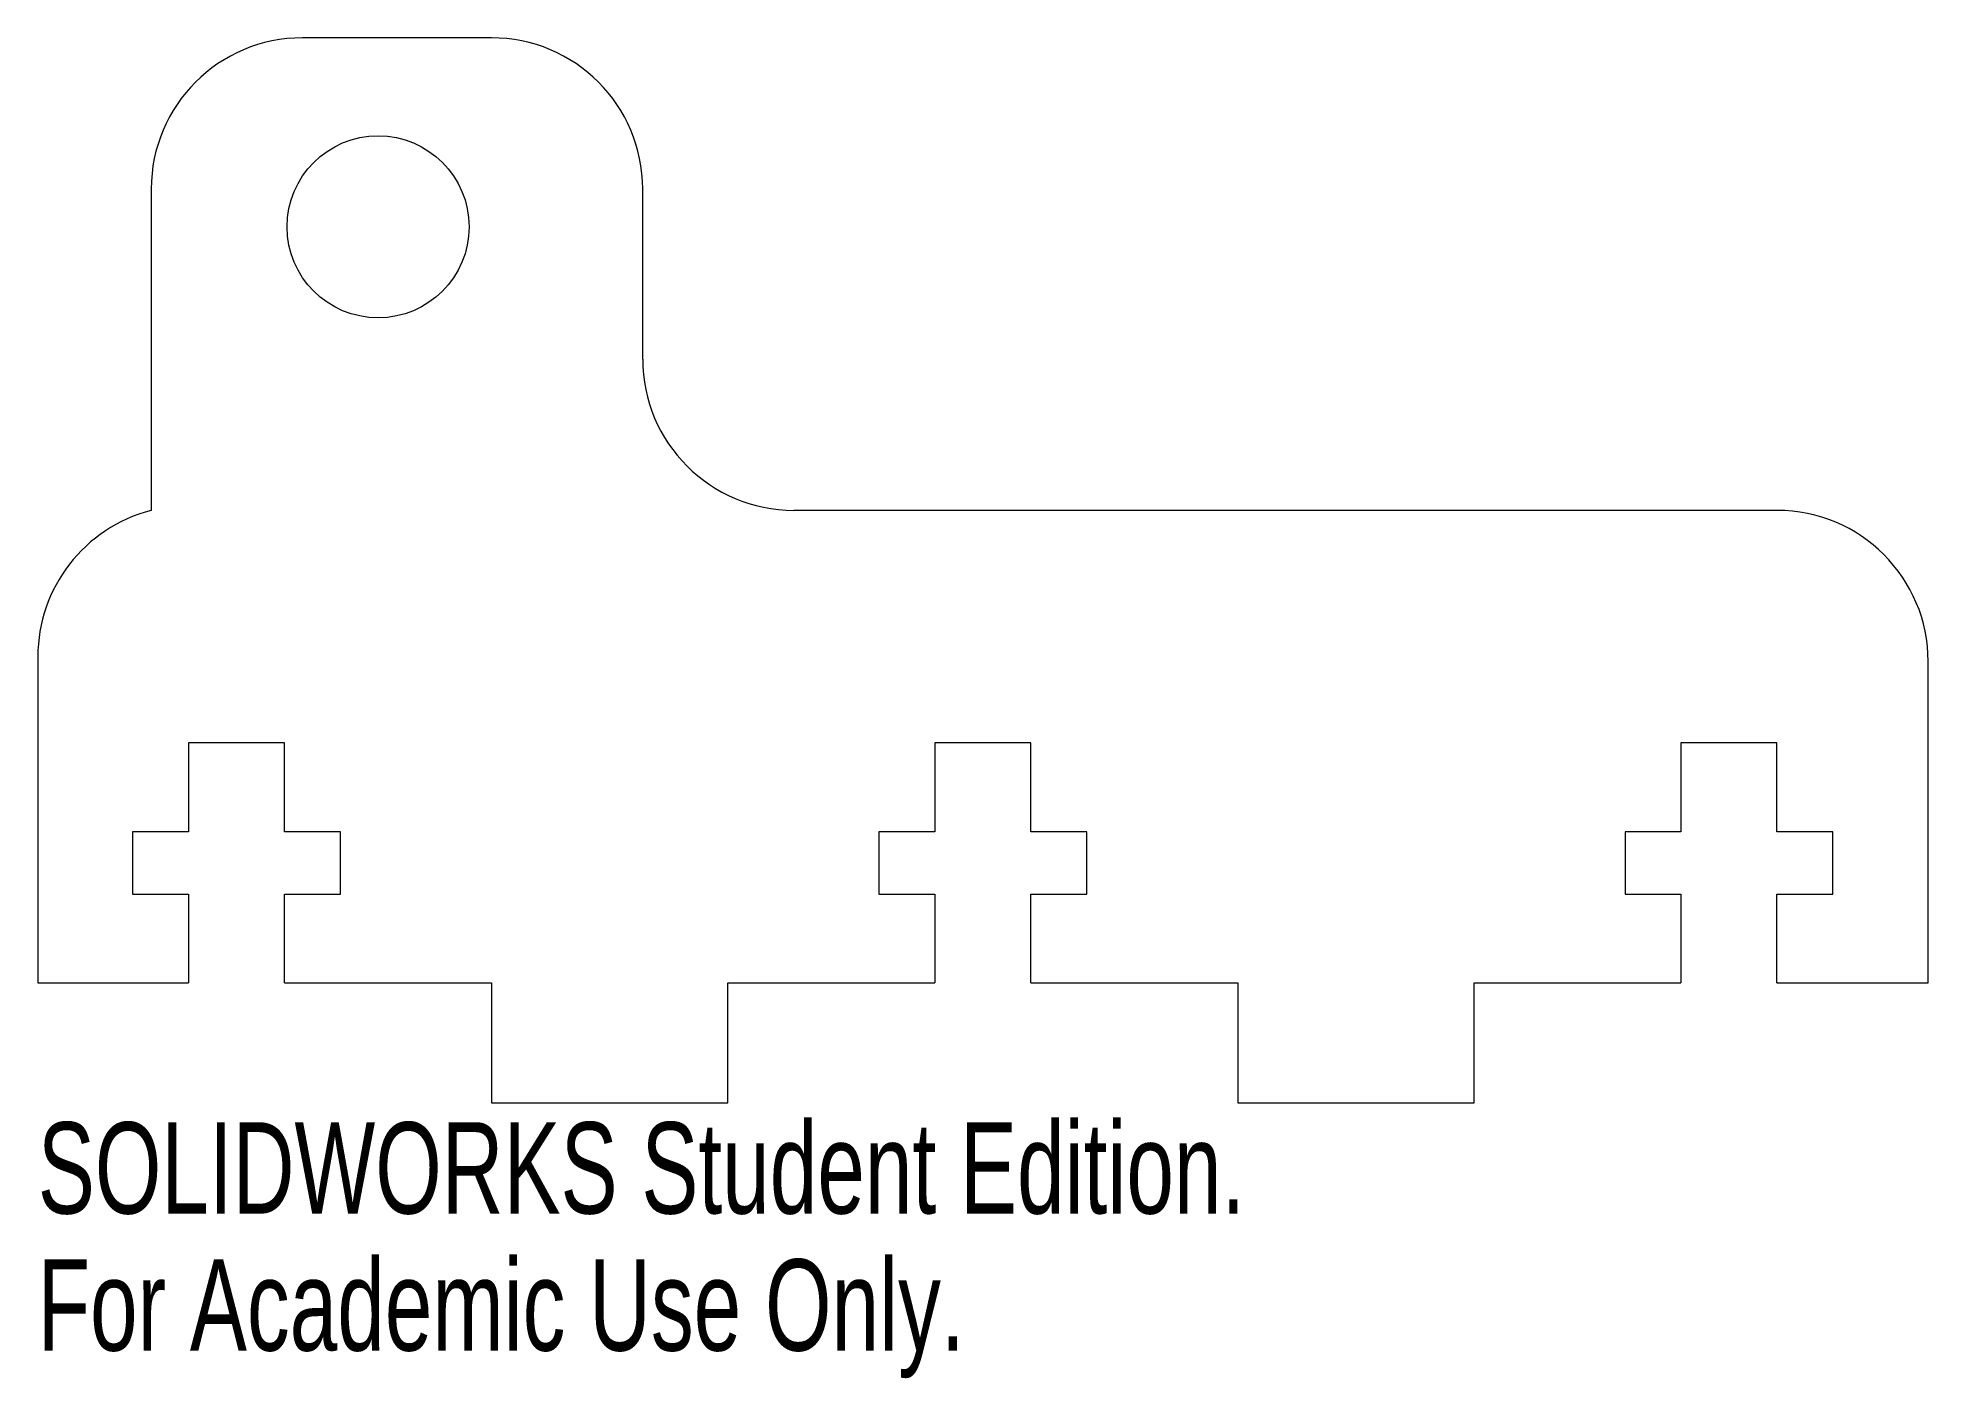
# Model space of a CAD drawing. Header units: millimetres. Extents: x 0 to 100, y -21 to 50.
import ezdxf

# ---------------------------------------------------------------- set-up
doc = ezdxf.new("R2010")
doc.units = ezdxf.units.MM
doc.styles.add('SLDTEXTSTYLE0', font='TXT', dxfattribs={"width": 0.7})

msp = doc.modelspace()

# ---------------------------------------------------------------- linework, layer by layer
at = {"color": 7, "linetype": 'Continuous', "lineweight": 15}
for p, q in [((24, 50), (14, 50)), ((6, 42), (6, 25)), ((32, 33), (32, 42)), ((92, 25), (40, 25)), ((0, 17.254), (0, 0)), ((100, 0), (100, 17)), ((7.9729, 12.7), (7.9729, 8)), ((13.0529, 12.7), (7.9729, 12.7)), ((13.0529, 8), (13.0529, 12.7)), ((47.4471, 12.7), (47.4471, 8)), ((52.5271, 12.7), (47.4471, 12.7)), ((52.5271, 8), (52.5271, 12.7)), ((86.9213, 12.7), (86.9213, 8)), ((92.0013, 12.7), (86.9213, 12.7)), ((92.0013, 8), (92.0013, 12.7)), ((5.0138, 8), (5.0138, 4.7)), ((7.9729, 8), (5.0138, 8)), ((16.012, 8), (13.0529, 8)), ((16.012, 4.7), (16.012, 8)), ((44.488, 8), (44.488, 4.7)), ((47.4471, 8), (44.488, 8)), ((55.4862, 8), (52.5271, 8)), ((55.4862, 4.7), (55.4862, 8)), ((83.9622, 8), (83.9622, 4.7)), ((86.9213, 8), (83.9622, 8)), ((94.9604, 8), (92.0013, 8)), ((94.9604, 4.7), (94.9604, 8)), ((5.0138, 4.7), (7.9729, 4.7)), ((7.9729, 4.7), (7.9729, 0)), ((13.0529, 4.7), (16.012, 4.7)), ((13.0529, 0), (13.0529, 4.7)), ((44.488, 4.7), (47.4471, 4.7)), ((47.4471, 4.7), (47.4471, 0)), ((52.5271, 4.7), (55.4862, 4.7)), ((52.5271, 0), (52.5271, 4.7)), ((83.9622, 4.7), (86.9213, 4.7)), ((86.9213, 4.7), (86.9213, 0)), ((92.0013, 4.7), (94.9604, 4.7)), ((92.0013, 0), (92.0013, 4.7)), ((0, 0), (7.9729, 0)), ((13.0529, 0), (24, 0)), ((24, 0), (24, -6.35)), ((36.5, -6.35), (36.5, 0)), ((36.5, 0), (47.4471, 0)), ((52.5271, 0), (63.4742, 0)), ((63.4742, 0), (63.4742, -6.35)), ((75.9742, -6.35), (75.9742, 0)), ((75.9742, 0), (86.9213, 0)), ((92.0013, 0), (100, 0)), ((24, -6.35), (36.5, -6.35)), ((63.4742, -6.35), (75.9742, -6.35))]:
    msp.add_line(p, q, dxfattribs=at)
msp.add_circle((18, 40), 4.815, dxfattribs=at)
for centre, start, end in [((14, 42), 90, 180), ((24, 42), 0, 90), ((40, 33), 180, 270), ((8, 17.254), 104.477512, 180), ((92, 17), 0, 90)]:
    msp.add_arc(centre, 8, start, end, dxfattribs=at)

# ---------------------------------------------------------------- texts
at = {"color": 7, "linetype": 'Continuous', "char_height": 4.83362, "attachment_point": 1, "style": 'SLDTEXTSTYLE0'}
for s, insert in [('SOLIDWORKS Student Edition.', (0, -7.3696)), ('For Academic Use Only.', (0, -14.62))]:
    msp.add_mtext(s, dxfattribs=dict(at, insert=insert))

doc.saveas('drawing.dxf')
